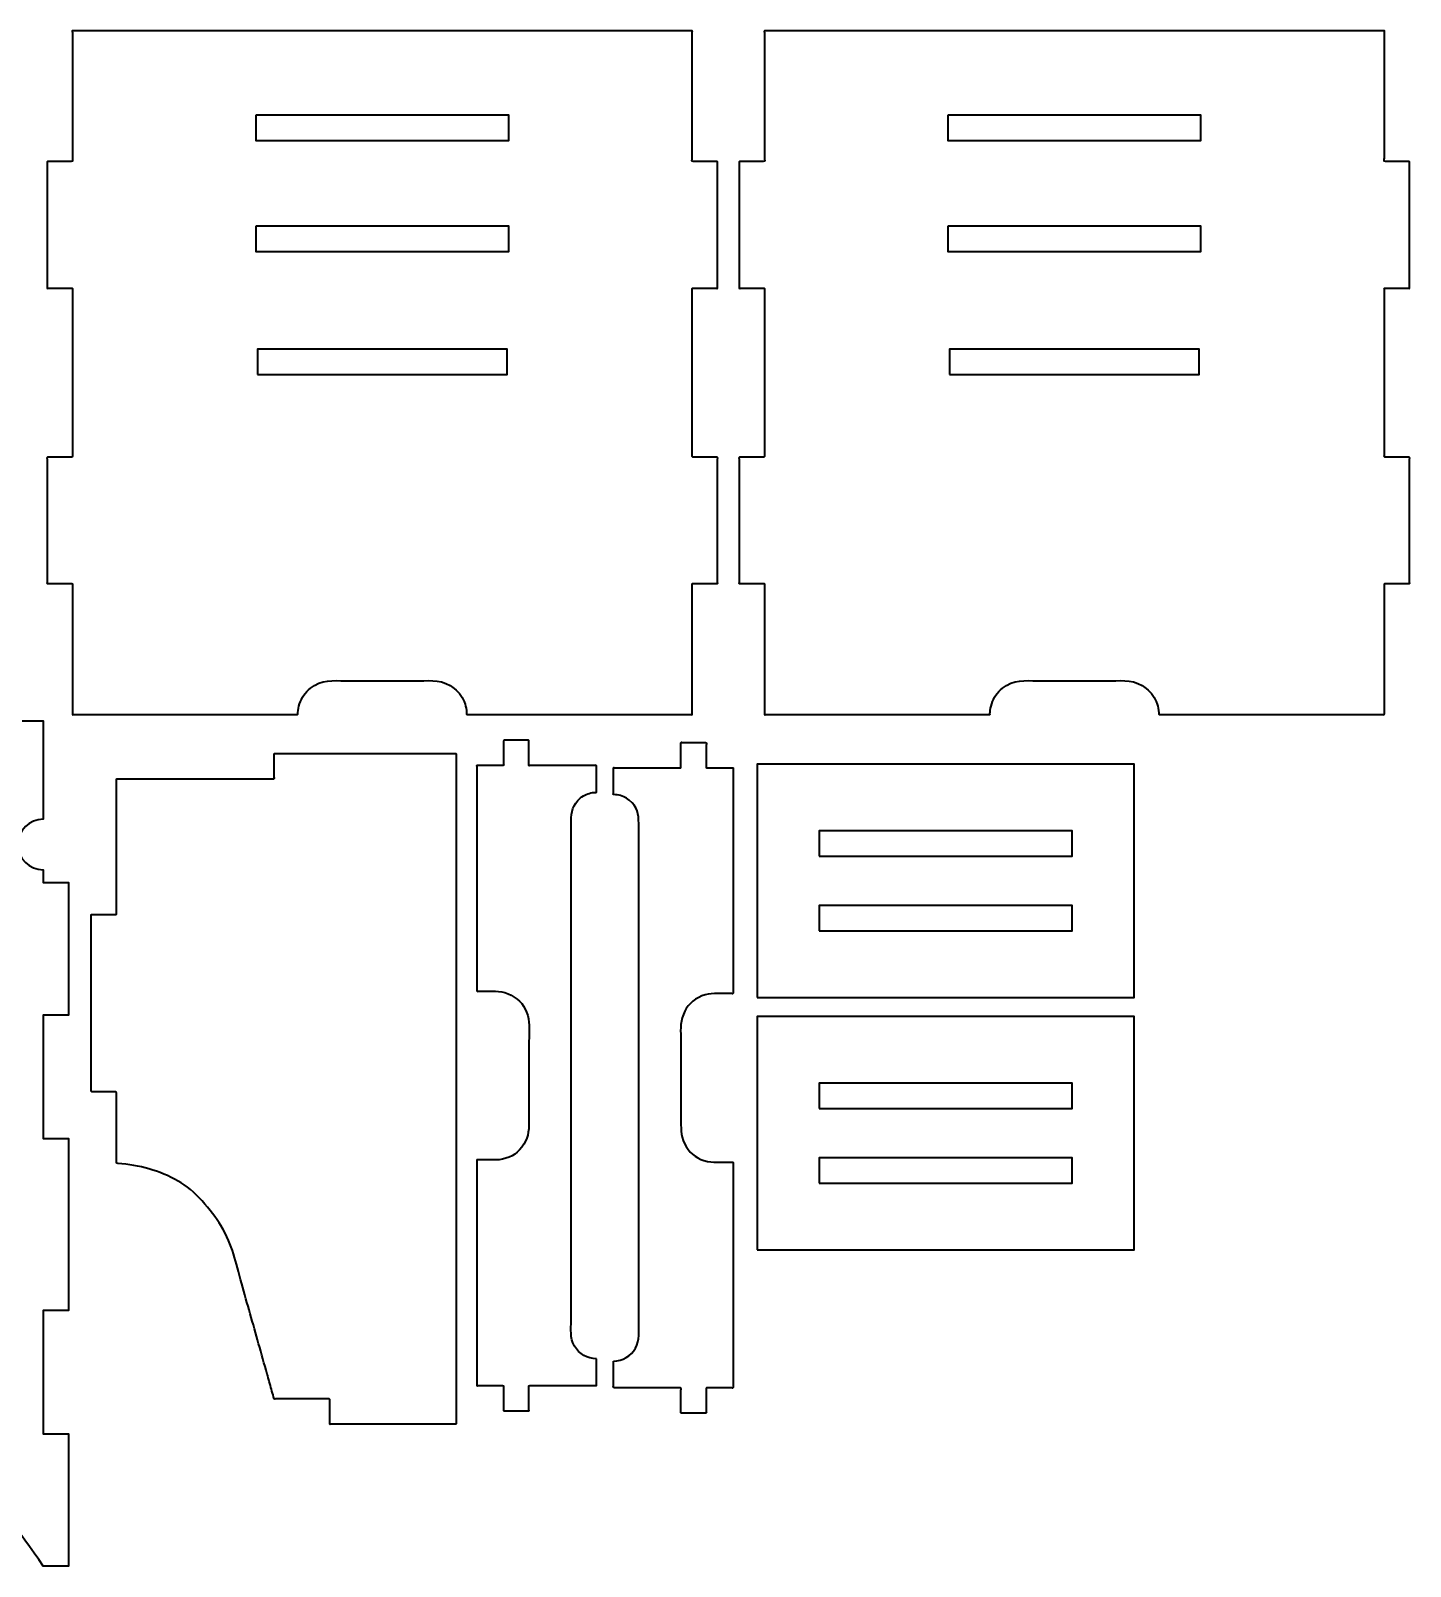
# Model space of a CAD drawing. Header units: inches. Extents: x -244 to 191, y -107 to 75.
# Drawn here: x 27.2 to 190.7, y -107 to 75 of the extents above; entities that cross this region are included whole.
import ezdxf

# ---------------------------------------------------------------- set-up
doc = ezdxf.new("R2010")
doc.units = ezdxf.units.IN
doc.header["$MEASUREMENT"] = 0
doc.layers.add('Default', color=7, linetype='Continuous')
doc.layers.add('Layer 01', color=7, linetype='Continuous')

msp = doc.modelspace()

# ---------------------------------------------------------------- linework, layer by layer
at = {"layer": 'Default', "color": 7, "lineweight": 35, "true_color": 0xffffff}
for points in [[(113.27, -39.59), (157.97, -39.59), (157.97, -11.95), (113.27, -11.95), (113.27, -39.59)], [(120.62, -22.85), (150.62, -22.85), (150.62, -19.85), (120.62, -19.85), (120.62, -22.85)], [(120.62, -31.69), (150.62, -31.69), (150.62, -28.69), (120.62, -28.69), (120.62, -31.69)], [(113.27, -69.51), (157.97, -69.51), (157.97, -41.87), (113.27, -41.87), (113.27, -69.51)], [(120.62, -52.77), (150.62, -52.77), (150.62, -49.77), (120.62, -49.77), (120.62, -52.77)], [(120.62, -61.61), (150.62, -61.61), (150.62, -58.61), (120.62, -58.61), (120.62, -61.61)]]:
    msp.add_lwpolyline(points, dxfattribs=at)
for points, knots in [([(96.93, 74.96), (98.41, 74.96), (99.88, 74.96), (101.36, 74.96), (102.1, 74.96), (102.84, 74.96), (103.58, 74.96), (103.95, 74.96), (104.32, 74.96), (104.69, 74.96), (104.87, 74.96), (105.06, 74.96), (105.24, 74.96), (105.34, 74.96), (105.43, 74.96), (105.52, 74.96), (105.66, 74.96), (105.58, 74.82), (105.58, 74.74), (105.58, 71.8), (105.58, 68.86), (105.58, 65.91), (105.58, 64.44), (105.58, 62.97), (105.58, 61.5), (105.58, 61.13), (105.58, 60.76), (105.58, 60.4), (105.58, 60.21), (105.58, 60.03), (105.58, 59.85), (105.58, 59.69), (105.44, 59.44), (105.71, 59.44), (106.4, 59.44), (107.09, 59.44), (107.77, 59.44), (107.95, 59.44), (108.13, 59.44), (108.31, 59.44), (108.36, 59.44), (108.41, 59.44), (108.45, 59.44), (108.5, 59.44), (108.58, 59.52), (108.58, 59.43), (108.58, 59.34), (108.58, 59.25), (108.58, 59.16), (108.58, 58.79), (108.58, 58.42), (108.58, 58.06), (108.58, 57.32), (108.58, 56.58), (108.58, 55.85), (108.58, 54.38), (108.58, 52.91), (108.58, 51.43), (108.58, 49.95), (108.58, 48.47), (108.58, 46.99), (108.58, 46.25), (108.58, 45.51), (108.58, 44.77), (108.58, 44.68), (108.58, 44.59), (108.58, 44.5), (108.58, 44.35), (108.44, 44.44), (108.36, 44.44), (108.18, 44.44), (108, 44.44), (107.82, 44.44), (107.46, 44.44), (107.11, 44.44), (106.76, 44.44), (106.42, 44.44), (106.08, 44.44), (105.74, 44.44), (105.7, 44.44), (105.66, 44.44), (105.62, 44.44), (105.55, 44.44), (105.58, 44.38), (105.58, 44.34), (105.58, 44.25), (105.58, 44.16), (105.58, 44.06), (105.58, 43.88), (105.58, 43.69), (105.58, 43.51), (105.58, 42.77), (105.58, 42.03), (105.58, 41.29), (105.58, 39.81), (105.58, 38.33), (105.58, 36.85), (105.58, 33.89), (105.58, 30.93), (105.58, 27.96), (105.58, 27.22), (105.58, 26.48), (105.58, 25.74), (105.58, 25.37), (105.58, 25), (105.58, 24.63), (105.58, 24.56), (105.53, 24.44), (105.66, 24.44), (105.74, 24.44), (105.82, 24.44), (105.91, 24.44), (106.08, 24.44), (106.24, 24.44), (106.41, 24.44), (107.12, 24.44), (107.83, 24.44), (108.55, 24.44), (108.64, 24.44), (108.58, 24.25), (108.58, 24.2), (108.58, 24.11), (108.58, 24.02), (108.58, 23.92), (108.58, 23.74), (108.58, 23.55), (108.58, 23.37), (108.58, 23), (108.58, 22.63), (108.58, 22.26), (108.58, 19.32), (108.58, 16.37), (108.58, 13.43), (108.58, 12.7), (108.58, 11.96), (108.58, 11.22), (108.58, 10.86), (108.58, 10.49), (108.58, 10.12), (108.58, 9.94), (108.58, 9.75), (108.58, 9.57), (108.58, 9.53), (108.66, 9.44), (108.57, 9.44), (108.53, 9.44), (108.48, 9.44), (108.44, 9.44), (108.34, 9.44), (108.25, 9.44), (108.16, 9.44), (107.47, 9.44), (106.77, 9.44), (106.07, 9.44), (105.99, 9.44), (105.91, 9.44), (105.82, 9.44), (105.78, 9.44), (105.74, 9.44), (105.7, 9.44), (105.66, 9.44), (105.58, 9.51), (105.58, 9.43), (105.58, 9.25), (105.58, 9.07), (105.58, 8.88), (105.58, 8.52), (105.58, 8.15), (105.58, 7.78), (105.58, 4.84), (105.58, 1.9), (105.58, -1.05), (105.58, -2.52), (105.58, -3.99), (105.58, -5.46), (105.58, -5.64), (105.58, -5.83), (105.58, -6.01), (105.58, -6.16), (105.45, -6.07), (105.37, -6.07), (105.27, -6.07), (105.18, -6.07), (105.09, -6.07), (104.71, -6.07), (104.34, -6.07), (103.97, -6.07), (103.22, -6.07), (102.48, -6.07), (101.74, -6.07), (95.85, -6.07), (89.97, -6.07), (84.09, -6.07), (82.63, -6.07), (81.17, -6.07), (79.7, -6.07), (79.52, -6.07), (79.34, -6.07), (79.16, -6.07), (79.07, -6.07), (78.97, -6.07), (78.88, -6.07), (78.82, -6.07), (78.84, -6.02), (78.84, -5.98), (78.84, -5.94), (78.84, -5.9), (78.84, -5.86), (78.82, -5.5), (78.76, -5.16), (78.65, -4.83), (78.39, -4.06), (78, -3.49), (77.38, -2.98), (76.05, -1.9), (74.71, -2.07), (73.23, -2.07), (71.77, -2.07), (70.31, -2.07), (68.85, -2.07), (67.39, -2.07), (65.93, -2.07), (64.47, -2.07), (62.99, -2.07), (61.64, -1.89), (60.32, -2.97), (59.69, -3.48), (59.3, -4.06), (59.05, -4.82), (58.93, -5.16), (58.87, -5.5), (58.85, -5.85), (58.85, -5.9), (58.85, -5.94), (58.85, -5.98), (58.85, -6.02), (58.87, -6.07), (58.81, -6.07), (58.72, -6.07), (58.63, -6.07), (58.54, -6.07), (58.36, -6.07), (58.17, -6.07), (57.99, -6.07), (56.53, -6.07), (55.07, -6.07), (53.6, -6.07), (47.73, -6.07), (41.85, -6.07), (35.97, -6.07), (35.22, -6.07), (34.48, -6.07), (33.73, -6.07), (33.36, -6.07), (32.99, -6.07), (32.62, -6.07), (32.52, -6.07), (32.43, -6.07), (32.34, -6.07), (32.25, -6.07), (32.11, -6.17), (32.11, -6.02), (32.11, -5.84), (32.11, -5.65), (32.11, -5.47), (32.11, -4), (32.11, -2.53), (32.11, -1.06), (32.11, 1.89), (32.11, 4.83), (32.11, 7.77), (32.11, 8.14), (32.11, 8.51), (32.11, 8.88), (32.11, 9.06), (32.11, 9.25), (32.11, 9.43), (32.11, 9.51), (32.03, 9.44), (31.99, 9.44), (31.95, 9.44), (31.91, 9.44), (31.87, 9.44), (31.79, 9.44), (31.7, 9.44), (31.62, 9.44), (30.92, 9.44), (30.23, 9.44), (29.53, 9.44), (29.44, 9.44), (29.35, 9.44), (29.26, 9.44), (29.21, 9.44), (29.17, 9.44), (29.12, 9.44), (29.04, 9.44), (29.11, 9.52), (29.11, 9.57), (29.11, 9.75), (29.11, 9.93), (29.11, 10.12), (29.11, 10.49), (29.11, 10.85), (29.11, 11.22), (29.11, 11.96), (29.11, 12.69), (29.11, 13.43), (29.11, 16.37), (29.11, 19.32), (29.11, 22.26), (29.11, 22.63), (29.11, 23), (29.11, 23.37), (29.11, 23.55), (29.11, 23.74), (29.11, 23.92), (29.11, 24.02), (29.11, 24.11), (29.11, 24.2), (29.11, 24.25), (29.05, 24.44), (29.15, 24.44), (29.86, 24.44), (30.57, 24.44), (31.28, 24.44), (31.45, 24.44), (31.61, 24.44), (31.78, 24.44), (31.87, 24.44), (31.95, 24.44), (32.03, 24.44), (32.16, 24.44), (32.11, 24.56), (32.11, 24.63), (32.11, 25), (32.11, 25.37), (32.11, 25.74), (32.11, 26.48), (32.11, 27.22), (32.11, 27.96), (32.11, 30.93), (32.11, 33.89), (32.11, 36.85), (32.11, 38.33), (32.11, 39.81), (32.11, 41.29), (32.11, 42.03), (32.11, 42.77), (32.11, 43.51), (32.11, 43.69), (32.11, 43.88), (32.11, 44.06), (32.11, 44.16), (32.11, 44.25), (32.11, 44.34), (32.11, 44.38), (32.14, 44.44), (32.07, 44.44), (32.03, 44.44), (31.99, 44.44), (31.95, 44.44), (31.61, 44.44), (31.27, 44.44), (30.93, 44.44), (30.58, 44.44), (30.23, 44.44), (29.88, 44.44), (29.69, 44.44), (29.51, 44.44), (29.33, 44.44), (29.25, 44.44), (29.11, 44.35), (29.11, 44.5), (29.11, 44.59), (29.11, 44.68), (29.11, 44.77), (29.11, 45.51), (29.11, 46.25), (29.11, 46.99), (29.11, 48.47), (29.11, 49.95), (29.11, 51.43), (29.11, 52.91), (29.11, 54.38), (29.11, 55.85), (29.11, 56.58), (29.11, 57.32), (29.11, 58.06), (29.11, 58.42), (29.11, 58.79), (29.11, 59.16), (29.11, 59.25), (29.11, 59.34), (29.11, 59.43), (29.11, 59.52), (29.19, 59.44), (29.24, 59.44), (29.28, 59.44), (29.33, 59.44), (29.38, 59.44), (29.56, 59.44), (29.74, 59.44), (29.92, 59.44), (30.6, 59.44), (31.29, 59.44), (31.98, 59.44), (32.25, 59.44), (32.11, 59.69), (32.11, 59.85), (32.11, 60.03), (32.11, 60.21), (32.11, 60.4), (32.11, 60.76), (32.11, 61.13), (32.11, 61.5), (32.11, 62.97), (32.11, 64.44), (32.11, 65.91), (32.11, 68.86), (32.11, 71.8), (32.11, 74.74), (32.11, 74.82), (32.03, 74.96), (32.17, 74.96), (32.26, 74.96), (32.36, 74.96), (32.45, 74.96), (32.63, 74.96), (32.82, 74.96), (33, 74.96), (33.37, 74.96), (33.74, 74.96), (34.11, 74.96), (34.85, 74.96), (35.59, 74.96), (36.33, 74.96), (37.81, 74.96), (39.28, 74.96), (40.76, 74.96), (59.48, 74.96), (78.21, 74.96), (96.93, 74.96)], [0, 0, 0, 0, 1, 1, 1, 2, 2, 2, 3, 3, 3, 4, 4, 4, 5, 5, 5, 6, 6, 6, 7, 7, 7, 8, 8, 8, 9, 9, 9, 10, 10, 10, 11, 11, 11, 12, 12, 12, 13, 13, 13, 14, 14, 14, 15, 15, 15, 16, 16, 16, 17, 17, 17, 18, 18, 18, 19, 19, 19, 20, 20, 20, 21, 21, 21, 22, 22, 22, 23, 23, 23, 24, 24, 24, 25, 25, 25, 26, 26, 26, 27, 27, 27, 28, 28, 28, 29, 29, 29, 30, 30, 30, 31, 31, 31, 32, 32, 32, 33, 33, 33, 34, 34, 34, 35, 35, 35, 36, 36, 36, 37, 37, 37, 38, 38, 38, 39, 39, 39, 40, 40, 40, 41, 41, 41, 42, 42, 42, 43, 43, 43, 44, 44, 44, 45, 45, 45, 46, 46, 46, 47, 47, 47, 48, 48, 48, 49, 49, 49, 50, 50, 50, 51, 51, 51, 52, 52, 52, 53, 53, 53, 54, 54, 54, 55, 55, 55, 56, 56, 56, 57, 57, 57, 58, 58, 58, 59, 59, 59, 60, 60, 60, 61, 61, 61, 62, 62, 62, 63, 63, 63, 64, 64, 64, 65, 65, 65, 66, 66, 66, 67, 67, 67, 68, 68, 68, 69, 69, 69, 70, 70, 70, 71, 71, 71, 72, 72, 72, 73, 73, 73, 74, 74, 74, 75, 75, 75, 76, 76, 76, 77, 77, 77, 78, 78, 78, 79, 79, 79, 80, 80, 80, 81, 81, 81, 82, 82, 82, 83, 83, 83, 84, 84, 84, 85, 85, 85, 86, 86, 86, 87, 87, 87, 88, 88, 88, 89, 89, 89, 90, 90, 90, 91, 91, 91, 92, 92, 92, 93, 93, 93, 94, 94, 94, 95, 95, 95, 96, 96, 96, 97, 97, 97, 98, 98, 98, 99, 99, 99, 100, 100, 100, 101, 101, 101, 102, 102, 102, 103, 103, 103, 104, 104, 104, 105, 105, 105, 106, 106, 106, 107, 107, 107, 108, 108, 108, 109, 109, 109, 110, 110, 110, 111, 111, 111, 112, 112, 112, 113, 113, 113, 114, 114, 114, 115, 115, 115, 116, 116, 116, 117, 117, 117, 118, 118, 118, 119, 119, 119, 120, 120, 120, 121, 121, 121, 122, 122, 122, 123, 123, 123, 124, 124, 124, 125, 125, 125, 126, 126, 126, 127, 127, 127, 128, 128, 128, 129, 129, 129, 130, 130, 130, 131, 131, 131, 132, 132, 132, 133, 133, 133, 134, 134, 134, 135, 135, 135, 136, 136, 136, 137, 137, 137, 138, 138, 138, 139, 139, 139, 140, 140, 140, 141, 141, 141, 142, 142, 142, 143, 143, 143, 144, 144, 144, 145, 145, 145, 146, 146, 146, 147, 147, 147, 147]), ([(178.95, 74.96), (180.43, 74.96), (181.91, 74.96), (183.39, 74.96), (184.13, 74.96), (184.87, 74.96), (185.61, 74.96), (185.97, 74.96), (186.34, 74.96), (186.71, 74.96), (186.9, 74.96), (187.08, 74.96), (187.27, 74.96), (187.36, 74.96), (187.45, 74.96), (187.55, 74.96), (187.69, 74.96), (187.61, 74.82), (187.61, 74.74), (187.61, 71.8), (187.61, 68.86), (187.61, 65.91), (187.61, 64.44), (187.61, 62.97), (187.61, 61.5), (187.61, 61.13), (187.61, 60.76), (187.61, 60.4), (187.61, 60.21), (187.61, 60.03), (187.61, 59.85), (187.61, 59.69), (187.47, 59.44), (187.74, 59.44), (188.43, 59.44), (189.11, 59.44), (189.8, 59.44), (189.98, 59.44), (190.16, 59.44), (190.34, 59.44), (190.39, 59.44), (190.43, 59.44), (190.48, 59.44), (190.52, 59.44), (190.61, 59.52), (190.61, 59.43), (190.61, 59.34), (190.61, 59.25), (190.61, 59.16), (190.61, 58.79), (190.61, 58.42), (190.61, 58.06), (190.61, 57.32), (190.61, 56.58), (190.61, 55.85), (190.61, 54.38), (190.61, 52.91), (190.61, 51.43), (190.61, 49.95), (190.61, 48.47), (190.61, 46.99), (190.61, 46.25), (190.61, 45.51), (190.61, 44.77), (190.61, 44.68), (190.61, 44.59), (190.61, 44.5), (190.61, 44.35), (190.47, 44.44), (190.39, 44.44), (190.2, 44.44), (190.02, 44.44), (189.84, 44.44), (189.49, 44.44), (189.13, 44.44), (188.78, 44.44), (188.44, 44.44), (188.1, 44.44), (187.77, 44.44), (187.72, 44.44), (187.68, 44.44), (187.64, 44.44), (187.57, 44.44), (187.61, 44.38), (187.61, 44.34), (187.61, 44.25), (187.61, 44.16), (187.61, 44.06), (187.61, 43.88), (187.61, 43.69), (187.61, 43.51), (187.61, 42.77), (187.61, 42.03), (187.61, 41.29), (187.61, 39.81), (187.61, 38.33), (187.61, 36.85), (187.61, 33.89), (187.61, 30.93), (187.61, 27.96), (187.61, 27.22), (187.61, 26.48), (187.61, 25.74), (187.61, 25.37), (187.61, 25), (187.61, 24.63), (187.61, 24.56), (187.55, 24.44), (187.68, 24.44), (187.77, 24.44), (187.85, 24.44), (187.93, 24.44), (188.1, 24.44), (188.27, 24.44), (188.44, 24.44), (189.15, 24.44), (189.86, 24.44), (190.57, 24.44), (190.67, 24.44), (190.61, 24.25), (190.61, 24.2), (190.61, 24.11), (190.61, 24.02), (190.61, 23.92), (190.61, 23.74), (190.61, 23.55), (190.61, 23.37), (190.61, 23), (190.61, 22.63), (190.61, 22.26), (190.61, 19.32), (190.61, 16.37), (190.61, 13.43), (190.61, 12.7), (190.61, 11.96), (190.61, 11.22), (190.61, 10.86), (190.61, 10.49), (190.61, 10.12), (190.61, 9.94), (190.61, 9.75), (190.61, 9.57), (190.61, 9.53), (190.68, 9.44), (190.6, 9.44), (190.55, 9.44), (190.51, 9.44), (190.46, 9.44), (190.37, 9.44), (190.28, 9.44), (190.19, 9.44), (189.49, 9.44), (188.8, 9.44), (188.1, 9.44), (188.02, 9.44), (187.93, 9.44), (187.85, 9.44), (187.81, 9.44), (187.77, 9.44), (187.73, 9.44), (187.69, 9.44), (187.61, 9.51), (187.61, 9.43), (187.61, 9.25), (187.61, 9.07), (187.61, 8.88), (187.61, 8.52), (187.61, 8.15), (187.61, 7.78), (187.61, 4.84), (187.61, 1.9), (187.61, -1.05), (187.61, -2.52), (187.61, -3.99), (187.61, -5.46), (187.61, -5.64), (187.61, -5.83), (187.61, -6.01), (187.61, -6.16), (187.47, -6.07), (187.39, -6.07), (187.3, -6.07), (187.2, -6.07), (187.11, -6.07), (186.74, -6.07), (186.37, -6.07), (185.99, -6.07), (185.25, -6.07), (184.51, -6.07), (183.76, -6.07), (177.88, -6.07), (172, -6.07), (166.12, -6.07), (164.65, -6.07), (163.19, -6.07), (161.73, -6.07), (161.55, -6.07), (161.36, -6.07), (161.18, -6.07), (161.09, -6.07), (161, -6.07), (160.91, -6.07), (160.85, -6.07), (160.87, -6.02), (160.87, -5.98), (160.87, -5.94), (160.87, -5.9), (160.87, -5.86), (160.85, -5.5), (160.78, -5.16), (160.67, -4.83), (160.42, -4.06), (160.03, -3.49), (159.4, -2.98), (158.08, -1.9), (156.73, -2.07), (155.25, -2.07), (153.79, -2.07), (152.33, -2.07), (150.87, -2.07), (149.41, -2.07), (147.95, -2.07), (146.49, -2.07), (145.01, -2.07), (143.66, -1.89), (142.34, -2.97), (141.72, -3.48), (141.32, -4.06), (141.07, -4.82), (140.96, -5.16), (140.9, -5.5), (140.88, -5.85), (140.87, -5.9), (140.87, -5.94), (140.87, -5.98), (140.87, -6.02), (140.9, -6.07), (140.84, -6.07), (140.75, -6.07), (140.65, -6.07), (140.56, -6.07), (140.38, -6.07), (140.2, -6.07), (140.02, -6.07), (138.55, -6.07), (137.09, -6.07), (135.63, -6.07), (129.75, -6.07), (123.87, -6.07), (117.99, -6.07), (117.25, -6.07), (116.5, -6.07), (115.76, -6.07), (115.39, -6.07), (115.01, -6.07), (114.64, -6.07), (114.55, -6.07), (114.45, -6.07), (114.36, -6.07), (114.28, -6.07), (114.13, -6.17), (114.13, -6.02), (114.13, -5.84), (114.13, -5.65), (114.13, -5.47), (114.13, -4), (114.13, -2.53), (114.13, -1.06), (114.13, 1.89), (114.13, 4.83), (114.13, 7.77), (114.13, 8.14), (114.13, 8.51), (114.13, 8.88), (114.13, 9.06), (114.13, 9.25), (114.13, 9.43), (114.13, 9.51), (114.06, 9.44), (114.02, 9.44), (113.98, 9.44), (113.94, 9.44), (113.9, 9.44), (113.81, 9.44), (113.73, 9.44), (113.65, 9.44), (112.95, 9.44), (112.25, 9.44), (111.56, 9.44), (111.47, 9.44), (111.38, 9.44), (111.28, 9.44), (111.24, 9.44), (111.19, 9.44), (111.15, 9.44), (111.06, 9.44), (111.13, 9.52), (111.13, 9.57), (111.13, 9.75), (111.13, 9.93), (111.13, 10.12), (111.13, 10.49), (111.13, 10.85), (111.13, 11.22), (111.13, 11.96), (111.13, 12.69), (111.13, 13.43), (111.13, 16.37), (111.13, 19.32), (111.13, 22.26), (111.13, 22.63), (111.13, 23), (111.13, 23.37), (111.13, 23.55), (111.13, 23.74), (111.13, 23.92), (111.13, 24.02), (111.13, 24.11), (111.13, 24.2), (111.13, 24.25), (111.07, 24.44), (111.17, 24.44), (111.88, 24.44), (112.59, 24.44), (113.3, 24.44), (113.47, 24.44), (113.64, 24.44), (113.81, 24.44), (113.89, 24.44), (113.98, 24.44), (114.06, 24.44), (114.19, 24.44), (114.13, 24.56), (114.13, 24.63), (114.13, 25), (114.13, 25.37), (114.13, 25.74), (114.13, 26.48), (114.13, 27.22), (114.13, 27.96), (114.13, 30.93), (114.13, 33.89), (114.13, 36.85), (114.13, 38.33), (114.13, 39.81), (114.13, 41.29), (114.13, 42.03), (114.13, 42.77), (114.13, 43.51), (114.13, 43.69), (114.13, 43.88), (114.13, 44.06), (114.13, 44.16), (114.13, 44.25), (114.13, 44.34), (114.13, 44.38), (114.17, 44.44), (114.1, 44.44), (114.06, 44.44), (114.02, 44.44), (113.98, 44.44), (113.64, 44.44), (113.3, 44.44), (112.96, 44.44), (112.61, 44.44), (112.25, 44.44), (111.9, 44.44), (111.72, 44.44), (111.54, 44.44), (111.36, 44.44), (111.27, 44.44), (111.13, 44.35), (111.13, 44.5), (111.13, 44.59), (111.13, 44.68), (111.13, 44.77), (111.13, 45.51), (111.13, 46.25), (111.13, 46.99), (111.13, 48.47), (111.13, 49.95), (111.13, 51.43), (111.13, 52.91), (111.13, 54.38), (111.13, 55.85), (111.13, 56.58), (111.13, 57.32), (111.13, 58.06), (111.13, 58.42), (111.13, 58.79), (111.13, 59.16), (111.13, 59.25), (111.13, 59.34), (111.13, 59.43), (111.13, 59.52), (111.22, 59.44), (111.26, 59.44), (111.31, 59.44), (111.36, 59.44), (111.4, 59.44), (111.58, 59.44), (111.76, 59.44), (111.94, 59.44), (112.63, 59.44), (113.32, 59.44), (114, 59.44), (114.27, 59.44), (114.13, 59.69), (114.13, 59.85), (114.13, 60.03), (114.13, 60.21), (114.13, 60.4), (114.13, 60.76), (114.13, 61.13), (114.13, 61.5), (114.13, 62.97), (114.13, 64.44), (114.13, 65.91), (114.13, 68.86), (114.13, 71.8), (114.13, 74.74), (114.13, 74.82), (114.05, 74.96), (114.2, 74.96), (114.29, 74.96), (114.38, 74.96), (114.47, 74.96), (114.66, 74.96), (114.84, 74.96), (115.03, 74.96), (115.4, 74.96), (115.77, 74.96), (116.14, 74.96), (116.88, 74.96), (117.61, 74.96), (118.35, 74.96), (119.83, 74.96), (121.31, 74.96), (122.79, 74.96), (141.51, 74.96), (160.23, 74.96), (178.95, 74.96)], [0, 0, 0, 0, 1, 1, 1, 2, 2, 2, 3, 3, 3, 4, 4, 4, 5, 5, 5, 6, 6, 6, 7, 7, 7, 8, 8, 8, 9, 9, 9, 10, 10, 10, 11, 11, 11, 12, 12, 12, 13, 13, 13, 14, 14, 14, 15, 15, 15, 16, 16, 16, 17, 17, 17, 18, 18, 18, 19, 19, 19, 20, 20, 20, 21, 21, 21, 22, 22, 22, 23, 23, 23, 24, 24, 24, 25, 25, 25, 26, 26, 26, 27, 27, 27, 28, 28, 28, 29, 29, 29, 30, 30, 30, 31, 31, 31, 32, 32, 32, 33, 33, 33, 34, 34, 34, 35, 35, 35, 36, 36, 36, 37, 37, 37, 38, 38, 38, 39, 39, 39, 40, 40, 40, 41, 41, 41, 42, 42, 42, 43, 43, 43, 44, 44, 44, 45, 45, 45, 46, 46, 46, 47, 47, 47, 48, 48, 48, 49, 49, 49, 50, 50, 50, 51, 51, 51, 52, 52, 52, 53, 53, 53, 54, 54, 54, 55, 55, 55, 56, 56, 56, 57, 57, 57, 58, 58, 58, 59, 59, 59, 60, 60, 60, 61, 61, 61, 62, 62, 62, 63, 63, 63, 64, 64, 64, 65, 65, 65, 66, 66, 66, 67, 67, 67, 68, 68, 68, 69, 69, 69, 70, 70, 70, 71, 71, 71, 72, 72, 72, 73, 73, 73, 74, 74, 74, 75, 75, 75, 76, 76, 76, 77, 77, 77, 78, 78, 78, 79, 79, 79, 80, 80, 80, 81, 81, 81, 82, 82, 82, 83, 83, 83, 84, 84, 84, 85, 85, 85, 86, 86, 86, 87, 87, 87, 88, 88, 88, 89, 89, 89, 90, 90, 90, 91, 91, 91, 92, 92, 92, 93, 93, 93, 94, 94, 94, 95, 95, 95, 96, 96, 96, 97, 97, 97, 98, 98, 98, 99, 99, 99, 100, 100, 100, 101, 101, 101, 102, 102, 102, 103, 103, 103, 104, 104, 104, 105, 105, 105, 106, 106, 106, 107, 107, 107, 108, 108, 108, 109, 109, 109, 110, 110, 110, 111, 111, 111, 112, 112, 112, 113, 113, 113, 114, 114, 114, 115, 115, 115, 116, 116, 116, 117, 117, 117, 118, 118, 118, 119, 119, 119, 120, 120, 120, 121, 121, 121, 122, 122, 122, 123, 123, 123, 124, 124, 124, 125, 125, 125, 126, 126, 126, 127, 127, 127, 128, 128, 128, 129, 129, 129, 130, 130, 130, 131, 131, 131, 132, 132, 132, 133, 133, 133, 134, 134, 134, 135, 135, 135, 136, 136, 136, 137, 137, 137, 138, 138, 138, 139, 139, 139, 140, 140, 140, 141, 141, 141, 142, 142, 142, 143, 143, 143, 144, 144, 144, 145, 145, 145, 146, 146, 146, 147, 147, 147, 147]), ([(-104.74, -56.3), (-104.74, -56.36), (-104.74, -56.43), (-104.74, -56.5), (-104.74, -63.16), (-104.74, -69.83), (-104.74, -76.5), (-104.74, -76.56), (-104.74, -76.63), (-104.74, -76.7), (-103.74, -76.7), (-102.74, -76.7), (-101.74, -76.7), (-101.74, -81.56), (-101.74, -86.43), (-101.74, -91.3), (-102.74, -91.3), (-103.74, -91.3), (-104.74, -91.3), (-104.74, -91.36), (-104.74, -91.43), (-104.74, -91.5), (-104.74, -96.67), (-104.74, -101.84), (-104.74, -107.01), (-103.74, -107.01), (-102.74, -107.01), (-101.74, -107.01), (-96.04, -98.57), (-89.48, -91.31), (-81.66, -84.79), (-77.8, -81.57), (-73.76, -78.66), (-69.48, -76.02), (-65.18, -73.37), (-60.72, -71.23), (-55.97, -69.52), (-54.05, -69.17), (-52.42, -67.9), (-51.6, -66.12), (-49.88, -62.37), (-48.16, -58.62), (-46.44, -54.87), (-44.74, -50.79), (-40.94, -47.98), (-36.54, -47.57), (-32.14, -47.98), (-28.33, -50.79), (-26.64, -54.87), (-24.92, -58.62), (-23.2, -62.37), (-21.48, -66.12), (-20.66, -67.9), (-19.03, -69.17), (-17.11, -69.52), (-12.36, -71.23), (-7.89, -73.37), (-3.59, -76.02), (0.69, -78.66), (4.73, -81.57), (8.59, -84.79), (16.41, -91.31), (22.97, -98.57), (28.66, -107.01), (29.66, -107.01), (30.66, -107.01), (31.66, -107.01), (31.66, -101.84), (31.66, -96.67), (31.66, -91.5), (31.66, -91.43), (31.66, -91.36), (31.66, -91.3), (30.66, -91.3), (29.66, -91.3), (28.66, -91.3), (28.66, -86.43), (28.66, -81.56), (28.66, -76.7), (29.66, -76.7), (30.66, -76.7), (31.66, -76.7), (31.66, -76.63), (31.66, -76.56), (31.66, -76.5), (31.66, -69.83), (31.66, -63.16), (31.66, -56.5), (31.66, -56.43), (31.66, -56.36), (31.66, -56.3), (30.66, -56.3), (29.66, -56.3), (28.66, -56.3), (28.66, -51.43), (28.66, -46.56), (28.66, -41.7), (29.66, -41.7), (30.66, -41.7), (31.66, -41.7), (31.66, -41.63), (31.66, -41.56), (31.66, -41.5), (31.66, -36.32), (31.66, -31.15), (31.66, -25.98), (30.66, -25.98), (29.66, -25.98), (28.66, -25.98), (28.66, -25.48), (28.66, -24.98), (28.66, -24.48), (27.01, -24.48), (25.66, -23.14), (25.66, -21.48), (25.66, -19.82), (27.01, -18.48), (28.66, -18.48), (28.66, -14.59), (28.66, -10.7), (28.66, -6.81), (-14.8, -6.81), (-58.27, -6.81), (-101.74, -6.81), (-101.74, -10.7), (-101.74, -14.59), (-101.74, -18.48), (-100.08, -18.48), (-98.74, -19.82), (-98.74, -21.48), (-98.74, -23.14), (-100.08, -24.48), (-101.74, -24.48), (-101.74, -24.98), (-101.74, -25.48), (-101.74, -25.98), (-102.74, -25.98), (-103.74, -25.98), (-104.74, -25.98), (-104.74, -31.15), (-104.74, -36.32), (-104.74, -41.5), (-104.74, -41.56), (-104.74, -41.63), (-104.74, -41.7), (-103.74, -41.7), (-102.74, -41.7), (-101.74, -41.7), (-101.74, -46.56), (-101.74, -51.43), (-101.74, -56.3), (-102.74, -56.3), (-103.74, -56.3), (-104.74, -56.3)], [0, 0, 0, 0, 1, 1, 1, 2, 2, 2, 3, 3, 3, 4, 4, 4, 5, 5, 5, 6, 6, 6, 7, 7, 7, 8, 8, 8, 9, 9, 9, 10, 10, 10, 11, 11, 11, 12, 12, 12, 13, 13, 13, 14, 14, 14, 15, 15, 15, 16, 16, 16, 17, 17, 17, 18, 18, 18, 19, 19, 19, 20, 20, 20, 21, 21, 21, 22, 22, 22, 23, 23, 23, 24, 24, 24, 25, 25, 25, 26, 26, 26, 27, 27, 27, 28, 28, 28, 29, 29, 29, 30, 30, 30, 31, 31, 31, 32, 32, 32, 33, 33, 33, 34, 34, 34, 35, 35, 35, 36, 36, 36, 37, 37, 37, 38, 38, 38, 39, 39, 39, 40, 40, 40, 41, 41, 41, 42, 42, 42, 43, 43, 43, 44, 44, 44, 45, 45, 45, 46, 46, 46, 47, 47, 47, 48, 48, 48, 49, 49, 49, 50, 50, 50, 51, 51, 51, 51]), ([(94.23, -82.42), (94.23, -82.96), (94.23, -83.49), (94.23, -84.03), (94.23, -84.31), (94.23, -84.59), (94.23, -84.87), (94.23, -85.01), (94.23, -85.16), (94.23, -85.3), (94.23, -85.42), (94.32, -85.6), (94.12, -85.6), (93.08, -85.6), (92.04, -85.6), (91, -85.6), (89.96, -85.6), (88.92, -85.6), (87.88, -85.6), (87.36, -85.6), (86.84, -85.6), (86.32, -85.6), (86.14, -85.6), (86.23, -85.77), (86.23, -85.87), (86.23, -85.99), (86.23, -86.11), (86.23, -86.22), (86.23, -86.47), (86.23, -86.71), (86.23, -86.95), (86.23, -87.45), (86.23, -87.95), (86.23, -88.45), (86.23, -88.51), (86.28, -88.6), (86.18, -88.6), (86.12, -88.6), (86.05, -88.6), (85.99, -88.6), (85.86, -88.6), (85.73, -88.6), (85.6, -88.6), (85.34, -88.6), (85.08, -88.6), (84.82, -88.6), (84.3, -88.6), (83.78, -88.6), (83.26, -88.6), (83.15, -88.6), (83.23, -88.49), (83.23, -88.43), (83.23, -88.36), (83.23, -88.3), (83.23, -88.24), (83.23, -88.11), (83.23, -87.98), (83.23, -87.85), (83.23, -87.61), (83.23, -87.36), (83.23, -87.11), (83.23, -86.63), (83.23, -86.15), (83.23, -85.68), (83.23, -85.55), (83, -85.6), (82.93, -85.6), (82.79, -85.6), (82.66, -85.6), (82.53, -85.6), (82.26, -85.6), (81.99, -85.6), (81.72, -85.6), (81.44, -85.6), (81.16, -85.6), (80.88, -85.6), (80.74, -85.6), (80.59, -85.6), (80.45, -85.6), (80.38, -85.6), (80.31, -85.6), (80.23, -85.6), (80.17, -85.6), (80.05, -85.69), (80.05, -85.57), (80.05, -85.04), (80.05, -84.51), (80.05, -83.99), (80.05, -75.67), (80.05, -67.35), (80.05, -59.04), (80.05, -59), (80.05, -58.97), (80.05, -58.94), (80.05, -58.91), (80.02, -58.86), (80.07, -58.86), (80.15, -58.86), (80.23, -58.86), (80.3, -58.86), (80.45, -58.86), (80.59, -58.86), (80.74, -58.86), (81.02, -58.86), (81.3, -58.86), (81.59, -58.86), (82.09, -58.86), (82.58, -58.88), (83.08, -58.77), (84.25, -58.52), (84.99, -57.99), (85.63, -56.98), (86.22, -56.03), (86.23, -55.09), (86.23, -54.05), (86.23, -53.02), (86.23, -51.99), (86.23, -50.96), (86.23, -48.9), (86.23, -46.84), (86.23, -44.78), (86.23, -43.77), (86.37, -42.78), (86.08, -41.76), (85.75, -40.61), (85.18, -39.9), (84.12, -39.33), (83.13, -38.8), (82.15, -38.86), (81.11, -38.86), (80.82, -38.86), (80.53, -38.86), (80.24, -38.86), (80.17, -38.86), (80.05, -38.95), (80.05, -38.82), (80.05, -38.76), (80.05, -38.7), (80.05, -38.63), (80.05, -38.5), (80.05, -38.37), (80.05, -38.25), (80.05, -37.73), (80.05, -37.22), (80.05, -36.7), (80.05, -34.64), (80.05, -32.57), (80.05, -30.51), (80.05, -26.36), (80.05, -22.21), (80.05, -18.07), (80.05, -17.01), (80.05, -15.95), (80.05, -14.9), (80.05, -14.37), (80.05, -13.84), (80.05, -13.31), (80.05, -13.04), (80.05, -12.78), (80.05, -12.51), (80.05, -12.45), (80.05, -12.38), (80.05, -12.32), (80.05, -12.28), (80.05, -12.25), (80.05, -12.22), (80.05, -12.18), (79.99, -12.12), (80.06, -12.12), (80.2, -12.12), (80.35, -12.12), (80.49, -12.12), (81.05, -12.12), (81.61, -12.12), (82.17, -12.12), (82.44, -12.12), (82.71, -12.12), (82.98, -12.12), (83.04, -12.12), (83.11, -12.12), (83.17, -12.12), (83.26, -12.12), (83.23, -12.05), (83.23, -12), (83.23, -11.88), (83.23, -11.76), (83.23, -11.64), (83.23, -11.16), (83.23, -10.67), (83.23, -10.18), (83.23, -9.93), (83.23, -9.67), (83.23, -9.42), (83.23, -9.3), (83.14, -9.12), (83.33, -9.12), (83.46, -9.12), (83.59, -9.12), (83.72, -9.12), (84.25, -9.12), (84.77, -9.12), (85.29, -9.12), (85.55, -9.12), (85.81, -9.12), (86.08, -9.12), (86.13, -9.12), (86.23, -9.05), (86.23, -9.16), (86.23, -9.22), (86.23, -9.29), (86.23, -9.35), (86.23, -9.48), (86.23, -9.61), (86.23, -9.74), (86.23, -10.24), (86.23, -10.73), (86.23, -11.23), (86.23, -11.47), (86.23, -11.7), (86.23, -11.94), (86.23, -12), (86.23, -12.06), (86.23, -12.12), (86.23, -12.18), (86.3, -12.12), (86.33, -12.12), (86.36, -12.12), (86.4, -12.12), (86.43, -12.12), (86.56, -12.12), (86.69, -12.12), (86.82, -12.12), (88.91, -12.12), (91, -12.12), (93.09, -12.12), (93.35, -12.12), (93.61, -12.12), (93.87, -12.12), (93.93, -12.12), (94, -12.12), (94.06, -12.12), (94.12, -12.12), (94.23, -12.02), (94.23, -12.14), (94.23, -12.28), (94.23, -12.42), (94.23, -12.57), (94.23, -13.12), (94.23, -13.68), (94.23, -14.23), (94.23, -14.49), (94.23, -14.76), (94.23, -15.02), (94.23, -15.13), (94.31, -15.29), (94.13, -15.3), (94.01, -15.3), (93.89, -15.31), (93.77, -15.33), (93.23, -15.42), (92.78, -15.62), (92.35, -15.96), (91.39, -16.74), (91.23, -17.6), (91.23, -18.73), (91.23, -19.77), (91.23, -20.8), (91.23, -21.83), (91.23, -25.96), (91.23, -30.09), (91.23, -34.22), (91.23, -42.54), (91.23, -50.86), (91.23, -59.18), (91.23, -63.34), (91.23, -67.5), (91.23, -71.66), (91.23, -73.74), (91.23, -75.82), (91.23, -77.9), (91.23, -78.93), (91.05, -79.9), (91.63, -80.91), (92.16, -81.85), (93.16, -82.42), (94.23, -82.42)], [0, 0, 0, 0, 1, 1, 1, 2, 2, 2, 3, 3, 3, 4, 4, 4, 5, 5, 5, 6, 6, 6, 7, 7, 7, 8, 8, 8, 9, 9, 9, 10, 10, 10, 11, 11, 11, 12, 12, 12, 13, 13, 13, 14, 14, 14, 15, 15, 15, 16, 16, 16, 17, 17, 17, 18, 18, 18, 19, 19, 19, 20, 20, 20, 21, 21, 21, 22, 22, 22, 23, 23, 23, 24, 24, 24, 25, 25, 25, 26, 26, 26, 27, 27, 27, 28, 28, 28, 29, 29, 29, 30, 30, 30, 31, 31, 31, 32, 32, 32, 33, 33, 33, 34, 34, 34, 35, 35, 35, 36, 36, 36, 37, 37, 37, 38, 38, 38, 39, 39, 39, 40, 40, 40, 41, 41, 41, 42, 42, 42, 43, 43, 43, 44, 44, 44, 45, 45, 45, 46, 46, 46, 47, 47, 47, 48, 48, 48, 49, 49, 49, 50, 50, 50, 51, 51, 51, 52, 52, 52, 53, 53, 53, 54, 54, 54, 55, 55, 55, 56, 56, 56, 57, 57, 57, 58, 58, 58, 59, 59, 59, 60, 60, 60, 61, 61, 61, 62, 62, 62, 63, 63, 63, 64, 64, 64, 65, 65, 65, 66, 66, 66, 67, 67, 67, 68, 68, 68, 69, 69, 69, 70, 70, 70, 71, 71, 71, 72, 72, 72, 73, 73, 73, 74, 74, 74, 75, 75, 75, 76, 76, 76, 77, 77, 77, 78, 78, 78, 79, 79, 79, 80, 80, 80, 81, 81, 81, 82, 82, 82, 83, 83, 83, 84, 84, 84, 85, 85, 85, 86, 86, 86, 87, 87, 87, 88, 88, 88, 89, 89, 89, 90, 90, 90, 91, 91, 91, 92, 92, 92, 93, 93, 93, 94, 94, 94, 95, 95, 95, 95]), ([(56.03, -10.7), (56.03, -11.29), (56.03, -11.88), (56.03, -12.47), (56.03, -12.75), (56.03, -13.03), (56.03, -13.31), (56.03, -13.38), (56.03, -13.45), (56.03, -13.51), (56.03, -13.58), (56.11, -13.69), (56, -13.69), (55.84, -13.69), (55.69, -13.69), (55.54, -13.69), (54.31, -13.69), (53.09, -13.69), (51.86, -13.69), (49.4, -13.69), (46.94, -13.69), (44.47, -13.69), (43.24, -13.69), (42, -13.69), (40.76, -13.69), (40.14, -13.69), (39.52, -13.69), (38.9, -13.69), (38.58, -13.69), (38.27, -13.69), (37.96, -13.69), (37.81, -13.69), (37.65, -13.69), (37.5, -13.69), (37.43, -13.69), (37.33, -13.64), (37.33, -13.76), (37.33, -13.83), (37.33, -13.91), (37.33, -13.99), (37.33, -16.48), (37.33, -18.96), (37.33, -21.44), (37.33, -23.92), (37.33, -26.4), (37.33, -28.88), (37.33, -29.03), (37.33, -29.19), (37.33, -29.34), (37.33, -29.42), (37.33, -29.5), (37.33, -29.57), (37.33, -29.61), (37.33, -29.65), (37.33, -29.69), (37.33, -29.72), (37.36, -29.78), (37.3, -29.78), (37.03, -29.78), (36.75, -29.78), (36.47, -29.78), (35.88, -29.78), (35.3, -29.78), (34.71, -29.78), (34.62, -29.78), (34.33, -29.7), (34.33, -29.86), (34.33, -30.01), (34.33, -30.17), (34.33, -30.32), (34.33, -30.63), (34.33, -30.94), (34.33, -31.25), (34.33, -31.86), (34.33, -32.48), (34.33, -33.09), (34.33, -38.02), (34.33, -42.94), (34.33, -47.87), (34.33, -48.48), (34.33, -49.09), (34.33, -49.71), (34.33, -50.01), (34.33, -50.32), (34.33, -50.63), (34.33, -50.69), (34.31, -50.78), (34.41, -50.78), (34.49, -50.78), (34.56, -50.78), (34.64, -50.78), (34.79, -50.78), (34.94, -50.78), (35.09, -50.78), (35.67, -50.78), (36.24, -50.78), (36.82, -50.78), (36.96, -50.78), (37.1, -50.78), (37.23, -50.78), (37.32, -50.78), (37.33, -50.83), (37.33, -50.9), (37.33, -50.98), (37.33, -51.05), (37.33, -51.13), (37.33, -51.44), (37.33, -51.74), (37.33, -52.05), (37.33, -53.27), (37.33, -54.5), (37.33, -55.73), (37.33, -56.34), (37.33, -56.95), (37.33, -57.57), (37.33, -57.87), (37.33, -58.18), (37.33, -58.49), (37.33, -58.64), (37.33, -58.79), (37.33, -58.95), (37.33, -59.02), (37.33, -59.1), (37.33, -59.18), (37.33, -59.29), (37.42, -59.25), (37.49, -59.26), (40.08, -59.46), (42.38, -60.11), (44.66, -61.36), (46.56, -62.4), (48.65, -64.85), (49.71, -66.64), (51.21, -69.18), (51.39, -70.77), (52.18, -73.52), (52.85, -75.89), (53.52, -78.26), (54.19, -80.64), (54.53, -81.83), (54.87, -83.03), (55.2, -84.23), (55.37, -84.83), (55.54, -85.43), (55.71, -86.03), (55.79, -86.33), (55.88, -86.63), (55.96, -86.93), (55.98, -87.01), (56, -87.08), (56.02, -87.16), (56.04, -87.22), (56.21, -87.18), (56.24, -87.18), (56.39, -87.18), (56.55, -87.18), (56.7, -87.18), (57.92, -87.18), (59.15, -87.18), (60.37, -87.18), (60.98, -87.18), (61.6, -87.18), (62.21, -87.18), (62.28, -87.18), (62.36, -87.18), (62.44, -87.18), (62.5, -87.18), (62.61, -87.11), (62.61, -87.23), (62.61, -87.36), (62.61, -87.5), (62.61, -87.64), (62.61, -87.92), (62.61, -88.2), (62.61, -88.48), (62.61, -88.78), (62.61, -89.07), (62.61, -89.36), (62.61, -89.51), (62.61, -89.66), (62.61, -89.81), (62.61, -89.89), (62.61, -89.97), (62.61, -90.04), (62.61, -90.08), (62.61, -90.12), (62.61, -90.16), (62.61, -90.23), (62.68, -90.17), (62.71, -90.17), (63.33, -90.17), (63.94, -90.17), (64.56, -90.17), (65.79, -90.17), (67.02, -90.17), (68.24, -90.17), (70.7, -90.17), (73.16, -90.17), (75.62, -90.17), (76.23, -90.17), (76.85, -90.17), (77.46, -90.17), (77.53, -90.17), (77.61, -90.19), (77.61, -90.09), (77.61, -90.01), (77.61, -89.93), (77.61, -89.86), (77.61, -89.7), (77.61, -89.55), (77.61, -89.4), (77.61, -89.09), (77.61, -88.78), (77.61, -88.47), (77.61, -87.24), (77.61, -86.02), (77.61, -84.79), (77.61, -82.33), (77.61, -79.87), (77.61, -77.41), (77.61, -67.6), (77.61, -57.79), (77.61, -47.98), (77.61, -38.17), (77.61, -28.36), (77.61, -18.54), (77.61, -16.09), (77.61, -13.64), (77.61, -11.19), (77.61, -11.03), (77.61, -10.88), (77.61, -10.73), (77.61, -10.67), (77.56, -10.7), (77.53, -10.7), (77.49, -10.7), (77.45, -10.7), (77.41, -10.7), (77.34, -10.7), (77.26, -10.7), (77.18, -10.7), (76.88, -10.7), (76.57, -10.7), (76.26, -10.7), (75.65, -10.7), (75.04, -10.7), (74.42, -10.7), (73.2, -10.7), (71.97, -10.7), (70.74, -10.7), (65.84, -10.7), (60.93, -10.7), (56.03, -10.7)], [0, 0, 0, 0, 1, 1, 1, 2, 2, 2, 3, 3, 3, 4, 4, 4, 5, 5, 5, 6, 6, 6, 7, 7, 7, 8, 8, 8, 9, 9, 9, 10, 10, 10, 11, 11, 11, 12, 12, 12, 13, 13, 13, 14, 14, 14, 15, 15, 15, 16, 16, 16, 17, 17, 17, 18, 18, 18, 19, 19, 19, 20, 20, 20, 21, 21, 21, 22, 22, 22, 23, 23, 23, 24, 24, 24, 25, 25, 25, 26, 26, 26, 27, 27, 27, 28, 28, 28, 29, 29, 29, 30, 30, 30, 31, 31, 31, 32, 32, 32, 33, 33, 33, 34, 34, 34, 35, 35, 35, 36, 36, 36, 37, 37, 37, 38, 38, 38, 39, 39, 39, 40, 40, 40, 41, 41, 41, 42, 42, 42, 43, 43, 43, 44, 44, 44, 45, 45, 45, 46, 46, 46, 47, 47, 47, 48, 48, 48, 49, 49, 49, 50, 50, 50, 51, 51, 51, 52, 52, 52, 53, 53, 53, 54, 54, 54, 55, 55, 55, 56, 56, 56, 57, 57, 57, 58, 58, 58, 59, 59, 59, 60, 60, 60, 61, 61, 61, 62, 62, 62, 63, 63, 63, 64, 64, 64, 65, 65, 65, 66, 66, 66, 67, 67, 67, 68, 68, 68, 69, 69, 69, 70, 70, 70, 71, 71, 71, 72, 72, 72, 73, 73, 73, 74, 74, 74, 75, 75, 75, 76, 76, 76, 77, 77, 77, 78, 78, 78, 79, 79, 79, 80, 80, 80, 81, 81, 81, 82, 82, 82, 83, 83, 83, 84, 84, 84, 84]), ([(96.24, -82.69), (96.24, -83.22), (96.24, -83.76), (96.24, -84.3), (96.24, -84.58), (96.24, -84.86), (96.24, -85.14), (96.24, -85.28), (96.24, -85.42), (96.24, -85.57), (96.24, -85.69), (96.16, -85.87), (96.36, -85.87), (97.4, -85.87), (98.44, -85.87), (99.48, -85.87), (100.52, -85.87), (101.55, -85.87), (102.59, -85.87), (103.11, -85.87), (103.63, -85.87), (104.15, -85.87), (104.33, -85.87), (104.24, -86.04), (104.24, -86.14), (104.24, -86.26), (104.24, -86.37), (104.24, -86.49), (104.24, -86.73), (104.24, -86.97), (104.24, -87.21), (104.24, -87.72), (104.24, -88.22), (104.24, -88.72), (104.24, -88.78), (104.19, -88.86), (104.29, -88.86), (104.36, -88.86), (104.42, -88.86), (104.49, -88.86), (104.62, -88.86), (104.75, -88.86), (104.88, -88.86), (105.14, -88.86), (105.39, -88.86), (105.65, -88.86), (106.17, -88.86), (106.69, -88.86), (107.21, -88.86), (107.33, -88.86), (107.24, -88.75), (107.24, -88.7), (107.24, -88.63), (107.24, -88.57), (107.24, -88.5), (107.24, -88.38), (107.24, -88.25), (107.24, -88.12), (107.24, -87.87), (107.24, -87.62), (107.24, -87.37), (107.24, -86.9), (107.24, -86.42), (107.24, -85.94), (107.24, -85.81), (107.48, -85.87), (107.55, -85.87), (107.68, -85.87), (107.81, -85.87), (107.95, -85.87), (108.22, -85.87), (108.49, -85.87), (108.76, -85.87), (109.04, -85.87), (109.32, -85.87), (109.6, -85.87), (109.74, -85.87), (109.88, -85.87), (110.03, -85.87), (110.1, -85.87), (110.17, -85.87), (110.24, -85.87), (110.3, -85.87), (110.42, -85.95), (110.42, -85.83), (110.42, -85.31), (110.42, -84.78), (110.42, -84.25), (110.42, -75.94), (110.42, -67.62), (110.42, -59.3), (110.42, -59.27), (110.42, -59.24), (110.42, -59.21), (110.42, -59.18), (110.45, -59.13), (110.4, -59.13), (110.32, -59.13), (110.25, -59.13), (110.17, -59.13), (110.03, -59.13), (109.88, -59.13), (109.73, -59.13), (109.45, -59.13), (109.17, -59.13), (108.89, -59.13), (108.39, -59.13), (107.89, -59.14), (107.39, -59.04), (106.23, -58.78), (105.48, -58.26), (104.85, -57.25), (104.26, -56.3), (104.24, -55.35), (104.24, -54.31), (104.24, -53.28), (104.24, -52.25), (104.24, -51.22), (104.24, -49.16), (104.24, -47.1), (104.24, -45.04), (104.24, -44.03), (104.1, -43.05), (104.39, -42.03), (104.72, -40.88), (105.3, -40.16), (106.35, -39.6), (107.35, -39.07), (108.32, -39.13), (109.36, -39.13), (109.65, -39.13), (109.94, -39.13), (110.23, -39.13), (110.3, -39.13), (110.42, -39.22), (110.42, -39.09), (110.42, -39.03), (110.42, -38.96), (110.42, -38.9), (110.42, -38.77), (110.42, -38.64), (110.42, -38.51), (110.42, -38), (110.42, -37.48), (110.42, -36.97), (110.42, -34.9), (110.42, -32.84), (110.42, -30.78), (110.42, -26.63), (110.42, -22.48), (110.42, -18.33), (110.42, -17.28), (110.42, -16.22), (110.42, -15.16), (110.42, -14.63), (110.42, -14.1), (110.42, -13.57), (110.42, -13.31), (110.42, -13.05), (110.42, -12.78), (110.42, -12.71), (110.42, -12.65), (110.42, -12.58), (110.42, -12.55), (110.42, -12.52), (110.42, -12.48), (110.42, -12.45), (110.48, -12.38), (110.42, -12.38), (110.27, -12.38), (110.13, -12.38), (109.98, -12.38), (109.42, -12.38), (108.86, -12.38), (108.3, -12.38), (108.03, -12.38), (107.77, -12.38), (107.5, -12.38), (107.43, -12.38), (107.37, -12.38), (107.3, -12.38), (107.22, -12.38), (107.24, -12.32), (107.24, -12.26), (107.24, -12.15), (107.24, -12.03), (107.24, -11.91), (107.24, -11.42), (107.24, -10.93), (107.24, -10.45), (107.24, -10.19), (107.24, -9.94), (107.24, -9.68), (107.24, -9.57), (107.34, -9.39), (107.14, -9.39), (107.01, -9.39), (106.88, -9.39), (106.75, -9.39), (106.23, -9.39), (105.71, -9.39), (105.18, -9.39), (104.92, -9.39), (104.66, -9.39), (104.4, -9.39), (104.34, -9.39), (104.24, -9.32), (104.24, -9.43), (104.24, -9.49), (104.24, -9.56), (104.24, -9.62), (104.24, -9.75), (104.24, -9.88), (104.24, -10.01), (104.24, -10.5), (104.24, -11), (104.24, -11.5), (104.24, -11.73), (104.24, -11.97), (104.24, -12.21), (104.24, -12.27), (104.24, -12.32), (104.24, -12.38), (104.24, -12.45), (104.18, -12.38), (104.14, -12.38), (104.11, -12.38), (104.08, -12.38), (104.05, -12.38), (103.92, -12.38), (103.79, -12.38), (103.65, -12.38), (101.56, -12.38), (99.47, -12.38), (97.38, -12.38), (97.13, -12.38), (96.87, -12.38), (96.61, -12.38), (96.54, -12.38), (96.48, -12.38), (96.42, -12.38), (96.36, -12.38), (96.24, -12.29), (96.24, -12.4), (96.24, -12.55), (96.24, -12.69), (96.24, -12.83), (96.24, -13.39), (96.24, -13.94), (96.24, -14.5), (96.24, -14.76), (96.24, -15.03), (96.24, -15.29), (96.24, -15.4), (96.16, -15.56), (96.34, -15.57), (96.47, -15.57), (96.59, -15.58), (96.7, -15.6), (97.25, -15.69), (97.69, -15.88), (98.12, -16.23), (99.08, -17), (99.24, -17.86), (99.24, -19), (99.24, -20.03), (99.24, -21.07), (99.24, -22.1), (99.24, -26.23), (99.24, -30.36), (99.24, -34.49), (99.24, -42.81), (99.24, -51.12), (99.24, -59.44), (99.24, -63.6), (99.24, -67.76), (99.24, -71.92), (99.24, -74), (99.24, -76.08), (99.24, -78.16), (99.24, -79.19), (99.42, -80.17), (98.85, -81.18), (98.31, -82.11), (97.32, -82.69), (96.24, -82.69)], [0, 0, 0, 0, 1, 1, 1, 2, 2, 2, 3, 3, 3, 4, 4, 4, 5, 5, 5, 6, 6, 6, 7, 7, 7, 8, 8, 8, 9, 9, 9, 10, 10, 10, 11, 11, 11, 12, 12, 12, 13, 13, 13, 14, 14, 14, 15, 15, 15, 16, 16, 16, 17, 17, 17, 18, 18, 18, 19, 19, 19, 20, 20, 20, 21, 21, 21, 22, 22, 22, 23, 23, 23, 24, 24, 24, 25, 25, 25, 26, 26, 26, 27, 27, 27, 28, 28, 28, 29, 29, 29, 30, 30, 30, 31, 31, 31, 32, 32, 32, 33, 33, 33, 34, 34, 34, 35, 35, 35, 36, 36, 36, 37, 37, 37, 38, 38, 38, 39, 39, 39, 40, 40, 40, 41, 41, 41, 42, 42, 42, 43, 43, 43, 44, 44, 44, 45, 45, 45, 46, 46, 46, 47, 47, 47, 48, 48, 48, 49, 49, 49, 50, 50, 50, 51, 51, 51, 52, 52, 52, 53, 53, 53, 54, 54, 54, 55, 55, 55, 56, 56, 56, 57, 57, 57, 58, 58, 58, 59, 59, 59, 60, 60, 60, 61, 61, 61, 62, 62, 62, 63, 63, 63, 64, 64, 64, 65, 65, 65, 66, 66, 66, 67, 67, 67, 68, 68, 68, 69, 69, 69, 70, 70, 70, 71, 71, 71, 72, 72, 72, 73, 73, 73, 74, 74, 74, 75, 75, 75, 76, 76, 76, 77, 77, 77, 78, 78, 78, 79, 79, 79, 80, 80, 80, 81, 81, 81, 82, 82, 82, 83, 83, 83, 84, 84, 84, 85, 85, 85, 86, 86, 86, 87, 87, 87, 88, 88, 88, 89, 89, 89, 90, 90, 90, 91, 91, 91, 92, 92, 92, 93, 93, 93, 94, 94, 94, 95, 95, 95, 95])]:
    msp.add_open_spline(points, degree=3, knots=knots, dxfattribs=at)
at = {"layer": 'Layer 01', "color": 154, "lineweight": 35, "true_color": 0x004bcd}
for points in [[(53.85, 64.96), (53.85, 61.96), (83.85, 61.96), (83.85, 64.96), (53.85, 64.96)], [(135.87, 64.96), (135.87, 61.96), (165.87, 61.96), (165.87, 64.96), (135.87, 64.96)], [(53.85, 51.78), (53.85, 48.78), (83.85, 48.78), (83.85, 51.78), (53.85, 51.78)], [(135.87, 51.78), (135.87, 48.78), (165.87, 48.78), (165.87, 51.78), (135.87, 51.78)], [(54.05, 34.21), (83.65, 34.21), (83.65, 37.21), (54.05, 37.21), (54.05, 34.21)], [(136.07, 34.21), (165.67, 34.21), (165.67, 37.21), (136.07, 37.21), (136.07, 34.21)]]:
    msp.add_lwpolyline(points, dxfattribs=at)

doc.saveas('drawing.dxf')
